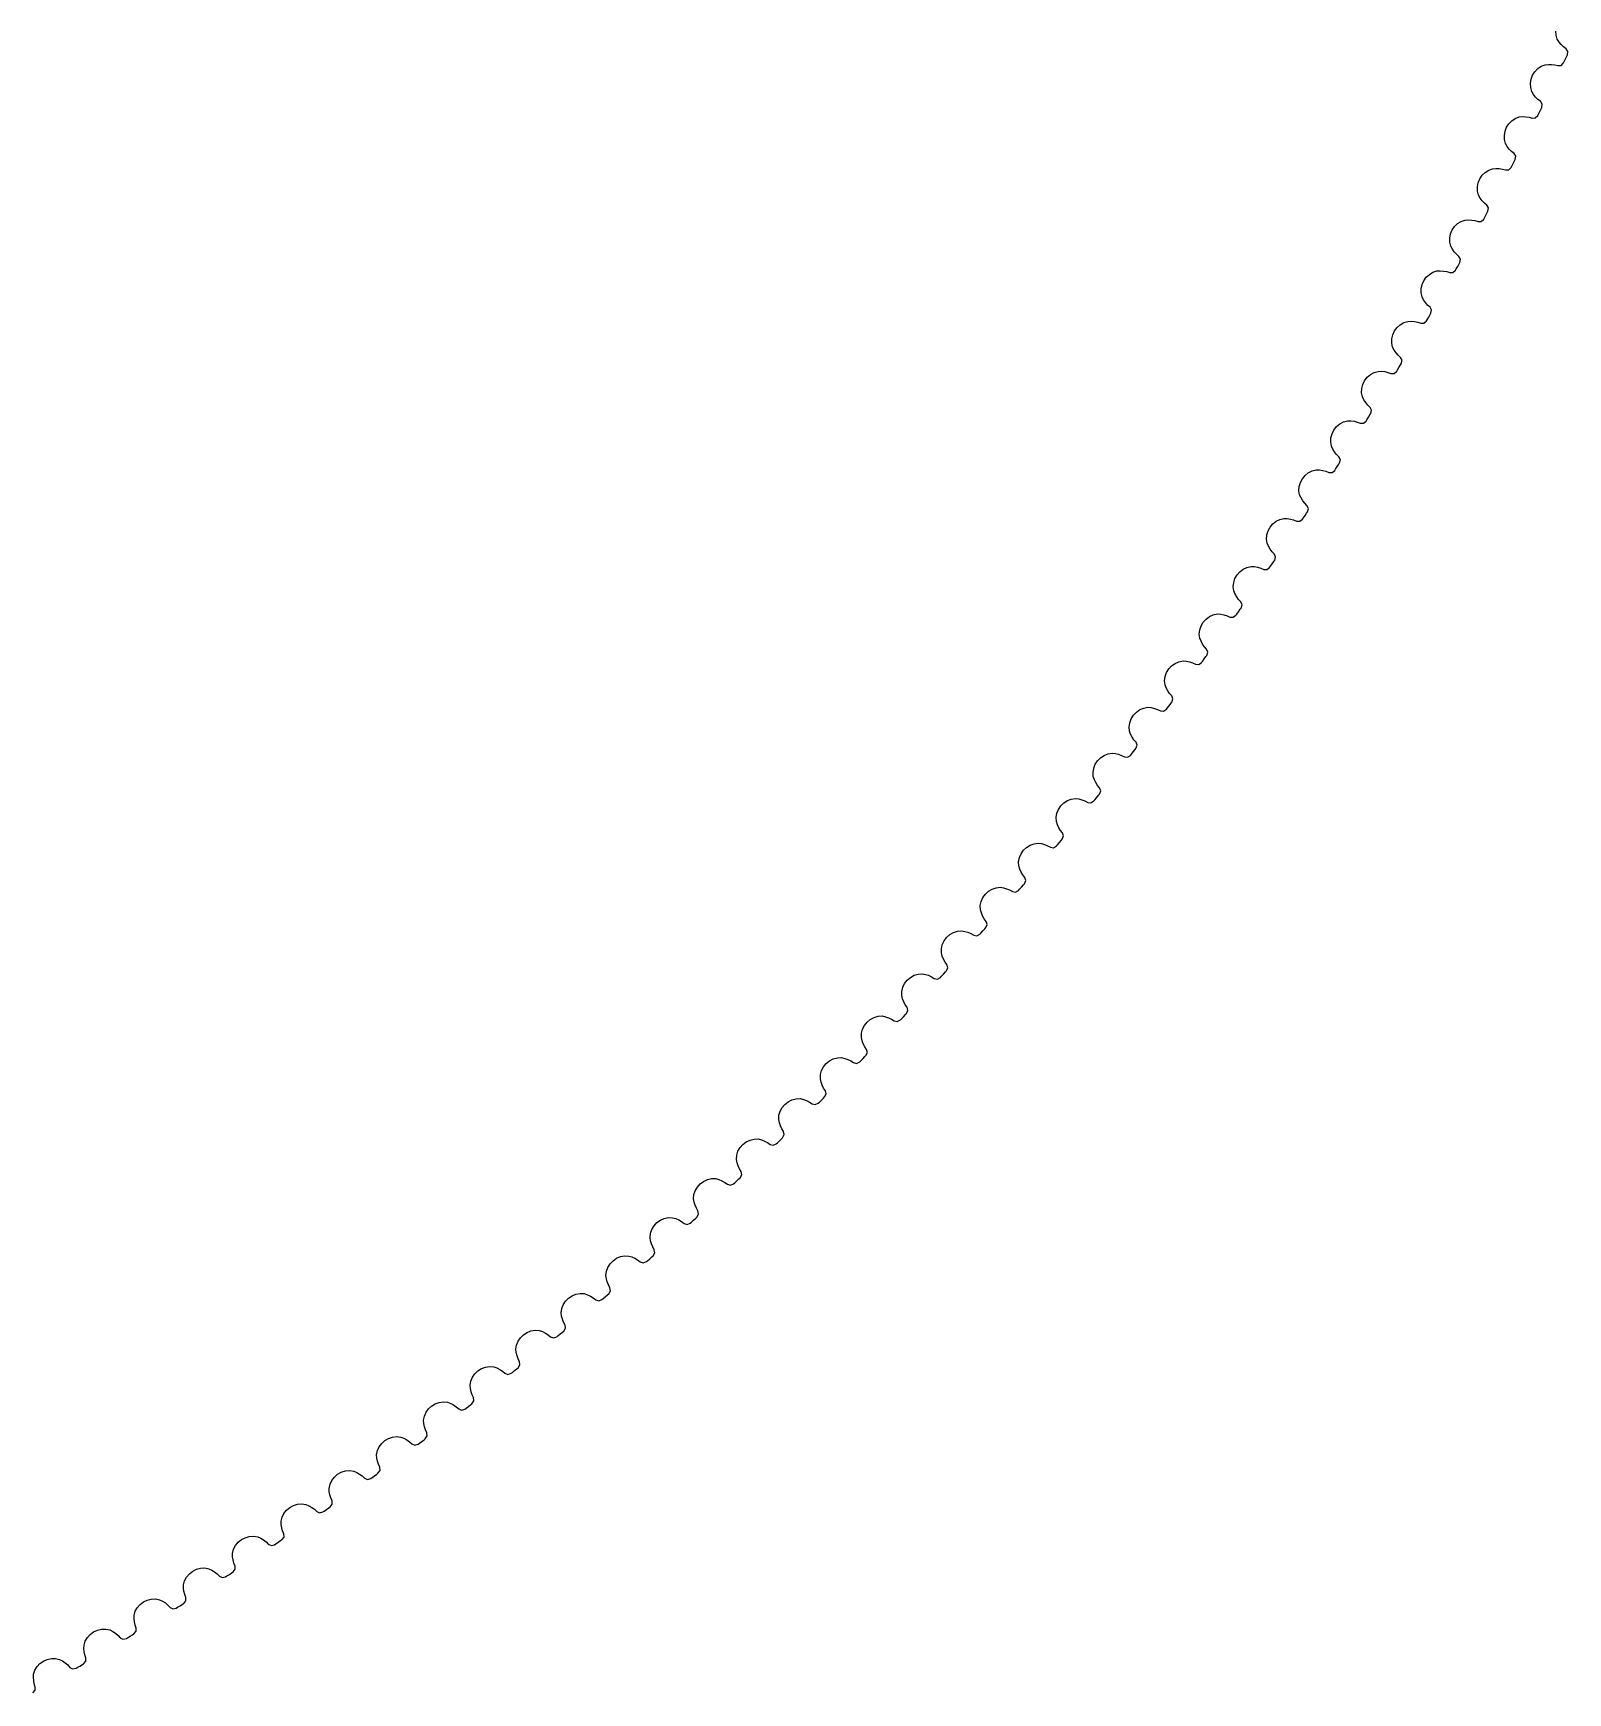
# Model space of a CAD drawing. Header units: metres. Extents: x -127 to 127, y -127 to 127.
# Drawn here: x 62.2 to 114.6, y -110.8 to -54.1 of the extents above; entities that cross this region are included whole.
import ezdxf

# ---------------------------------------------------------------- set-up
doc = ezdxf.new("R2010")
doc.units = ezdxf.units.M

msp = doc.modelspace()

# ---------------------------------------------------------------- linework, layer by layer
for p, q in [((114.225, -54.1989), (114.214, -54.0563)), ((114.267, -54.336), (114.225, -54.1989)), ((114.329, -54.4315), (114.267, -54.336)), ((114.399, -54.518), (114.329, -54.4315)), ((114.479, -54.5947), (114.399, -54.518)), ((114.567, -54.6608), (114.479, -54.5947)), ((114.548, -55.0051), (114.591, -54.9151)), ((114.627, -54.7515), (114.567, -54.6608)), ((114.591, -54.9151), (114.613, -54.8691)), ((114.613, -54.8691), (114.627, -54.7515)), ((113.423, -55.5655), (113.5, -55.4423)), ((113.5, -55.4423), (113.599, -55.3377)), ((113.599, -55.3377), (113.717, -55.2569)), ((113.717, -55.2569), (113.85, -55.2046)), ((113.85, -55.2046), (113.963, -55.1927)), ((113.963, -55.1927), (114.075, -55.1937)), ((114.075, -55.1937), (114.184, -55.2078)), ((114.184, -55.2078), (114.291, -55.2352)), ((114.291, -55.2352), (114.4, -55.2257)), ((114.4, -55.2257), (114.482, -55.141)), ((114.482, -55.141), (114.505, -55.095)), ((114.505, -55.095), (114.548, -55.0051)), ((113.351, -55.8436), (113.373, -55.7014)), ((113.359, -55.9864), (113.351, -55.8436)), ((113.4, -56.1241), (113.359, -55.9864)), ((113.373, -55.7014), (113.423, -55.5655)), ((113.459, -56.2206), (113.4, -56.1241)), ((113.529, -56.3082), (113.459, -56.2206)), ((113.607, -56.3861), (113.529, -56.3082)), ((113.694, -56.4536), (113.607, -56.3861)), ((113.753, -56.5453), (113.694, -56.4536)), ((113.714, -56.7083), (113.737, -56.6626)), ((113.737, -56.6626), (113.753, -56.5453)), ((112.536, -57.3402), (112.615, -57.2182)), ((112.615, -57.2182), (112.715, -57.1152)), ((112.715, -57.1152), (112.835, -57.0362)), ((112.835, -57.0362), (112.969, -56.986)), ((112.969, -56.986), (113.082, -56.976)), ((113.082, -56.976), (113.194, -56.9787)), ((113.194, -56.9787), (113.303, -56.9945)), ((113.303, -56.9945), (113.409, -57.0236)), ((113.409, -57.0236), (113.518, -57.0158)), ((113.518, -57.0158), (113.602, -56.9324)), ((113.602, -56.9324), (113.625, -56.8868)), ((113.625, -56.8868), (113.67, -56.7976)), ((113.67, -56.7976), (113.714, -56.7083)), ((112.46, -57.6171), (112.484, -57.4753)), ((112.466, -57.76), (112.46, -57.6171)), ((112.504, -57.8984), (112.466, -57.76)), ((112.484, -57.4753), (112.536, -57.3402)), ((112.562, -57.9958), (112.504, -57.8984)), ((112.63, -58.0844), (112.562, -57.9958)), ((112.707, -58.1636), (112.63, -58.0844)), ((112.793, -58.2325), (112.707, -58.1636)), ((112.851, -58.325), (112.793, -58.2325)), ((112.833, -58.4421), (112.851, -58.325)), ((111.702, -58.98), (111.804, -58.8786)), ((111.804, -58.8786), (111.925, -58.8015)), ((111.925, -58.8015), (112.06, -58.7534)), ((112.06, -58.7534), (112.173, -58.7452)), ((112.173, -58.7452), (112.285, -58.7497)), ((112.285, -58.7497), (112.394, -58.7672)), ((112.394, -58.7672), (112.5, -58.7979)), ((112.5, -58.7979), (112.608, -58.7919)), ((112.608, -58.7919), (112.694, -58.7098)), ((112.694, -58.7098), (112.718, -58.6645)), ((112.718, -58.6645), (112.764, -58.576)), ((112.764, -58.576), (112.81, -58.4874)), ((112.81, -58.4874), (112.833, -58.4421)), ((111.541, -59.3765), (111.567, -59.2351)), ((111.545, -59.5194), (111.541, -59.3765)), ((111.567, -59.2351), (111.622, -59.1008)), ((111.622, -59.1008), (111.702, -58.98)), ((111.581, -59.6584), (111.545, -59.5194)), ((111.638, -59.7567), (111.581, -59.6584)), ((111.704, -59.8464), (111.638, -59.7567)), ((111.78, -59.9267), (111.704, -59.8464)), ((111.865, -59.997), (111.78, -59.9267)), ((111.921, -60.0904), (111.865, -59.997)), ((110.762, -60.7273), (110.866, -60.6275)), ((110.866, -60.6275), (110.987, -60.5523)), ((110.987, -60.5523), (111.123, -60.5064)), ((111.123, -60.5064), (111.237, -60.4999)), ((111.237, -60.4999), (111.348, -60.5061)), ((111.348, -60.5061), (111.457, -60.5253)), ((111.457, -60.5253), (111.562, -60.5577)), ((111.562, -60.5577), (111.671, -60.5534)), ((111.671, -60.5534), (111.758, -60.4727)), ((111.758, -60.4727), (111.782, -60.4278)), ((111.782, -60.4278), (111.83, -60.34)), ((111.83, -60.34), (111.877, -60.2521)), ((111.877, -60.2521), (111.901, -60.2072)), ((111.901, -60.2072), (111.921, -60.0904)), ((110.594, -61.1211), (110.623, -60.9802)), ((110.596, -61.2641), (110.594, -61.1211)), ((110.623, -60.9802), (110.68, -60.8468)), ((110.68, -60.8468), (110.762, -60.7273)), ((110.63, -61.4037), (110.596, -61.2641)), ((110.685, -61.5028), (110.63, -61.4037)), ((110.75, -61.5936), (110.685, -61.5028)), ((110.825, -61.6751), (110.75, -61.5936)), ((110.909, -61.7467), (110.825, -61.6751)), ((110.963, -61.841), (110.909, -61.7467)), ((109.9, -62.3614), (110.023, -62.2881)), ((110.023, -62.2881), (110.159, -62.2443)), ((110.159, -62.2443), (110.273, -62.2396)), ((110.273, -62.2396), (110.384, -62.2476)), ((110.384, -62.2476), (110.492, -62.2686)), ((110.492, -62.2686), (110.597, -62.3026)), ((110.597, -62.3026), (110.706, -62.3)), ((110.706, -62.3), (110.794, -62.2206)), ((110.794, -62.2206), (110.819, -62.1761)), ((110.819, -62.1761), (110.868, -62.0891)), ((110.868, -62.0891), (110.917, -62.002)), ((110.917, -62.002), (110.942, -61.9574)), ((110.942, -61.9574), (110.963, -61.841)), ((109.62, -62.9938), (109.621, -62.8507)), ((109.621, -62.8507), (109.652, -62.7102)), ((109.652, -62.7102), (109.71, -62.5778)), ((109.71, -62.5778), (109.795, -62.4596)), ((109.795, -62.4596), (109.9, -62.3614)), ((109.652, -63.1338), (109.62, -62.9938)), ((109.705, -63.2338), (109.652, -63.1338)), ((109.769, -63.3256), (109.705, -63.2338)), ((109.842, -63.4083), (109.769, -63.3256)), ((109.925, -63.4811), (109.842, -63.4083)), ((108.907, -64.08), (109.031, -64.0086)), ((109.031, -64.0086), (109.168, -63.967)), ((109.168, -63.967), (109.281, -63.964)), ((109.281, -63.964), (109.393, -63.9738)), ((109.393, -63.9738), (109.501, -63.9964)), ((109.501, -63.9964), (109.605, -64.0321)), ((109.605, -64.0321), (109.714, -64.0312)), ((109.714, -64.0312), (109.803, -63.9532)), ((109.803, -63.9532), (109.829, -63.9091)), ((109.829, -63.9091), (109.879, -63.8229)), ((109.879, -63.8229), (109.929, -63.7365)), ((109.978, -63.5763), (109.925, -63.4811)), ((109.929, -63.7365), (109.955, -63.6924)), ((109.955, -63.6924), (109.978, -63.5763)), ((108.617, -64.7078), (108.62, -64.5648)), ((108.62, -64.5648), (108.653, -64.4248)), ((108.653, -64.4248), (108.714, -64.2933)), ((108.714, -64.2933), (108.8, -64.1764)), ((108.8, -64.1764), (108.907, -64.08)), ((108.647, -64.8484), (108.617, -64.7078)), ((108.699, -64.9492), (108.647, -64.8484)), ((108.761, -65.0419), (108.699, -64.9492)), ((108.833, -65.1258), (108.761, -65.0419)), ((108.914, -65.1999), (108.833, -65.1258)), ((107.887, -65.7827), (108.012, -65.7133)), ((108.012, -65.7133), (108.15, -65.6738)), ((108.15, -65.6738), (108.263, -65.6727)), ((108.263, -65.6727), (108.374, -65.6842)), ((108.374, -65.6842), (108.482, -65.7085)), ((108.482, -65.7085), (108.586, -65.7458)), ((108.695, -65.7466), (108.785, -65.6701)), ((108.785, -65.6701), (108.812, -65.6264)), ((108.812, -65.6264), (108.863, -65.5409)), ((108.863, -65.5409), (108.914, -65.4554)), ((108.966, -65.2959), (108.914, -65.1999)), ((108.914, -65.4554), (108.941, -65.4116)), ((108.941, -65.4116), (108.966, -65.2959)), ((107.587, -66.4059), (107.592, -66.263)), ((107.592, -66.263), (107.628, -66.1235)), ((107.628, -66.1235), (107.691, -65.993)), ((107.691, -65.993), (107.778, -65.8775)), ((107.778, -65.8775), (107.887, -65.7827)), ((108.586, -65.7458), (108.695, -65.7466)), ((107.615, -66.5469), (107.587, -66.4059)), ((107.665, -66.6486), (107.615, -66.5469)), ((107.726, -66.7423), (107.665, -66.6486)), ((107.796, -66.8272), (107.726, -66.7423)), ((107.877, -66.9026), (107.796, -66.8272)), ((106.84, -67.4692), (106.966, -67.4018)), ((106.966, -67.4018), (107.105, -67.3645)), ((107.105, -67.3645), (107.218, -67.3651)), ((107.218, -67.3651), (107.329, -67.3783)), ((107.329, -67.3783), (107.437, -67.4043)), ((107.437, -67.4043), (107.54, -67.4433)), ((107.649, -67.4458), (107.74, -67.3707)), ((107.74, -67.3707), (107.767, -67.3274)), ((107.767, -67.3274), (107.82, -67.2428)), ((107.82, -67.2428), (107.873, -67.158)), ((107.873, -67.158), (107.9, -67.1147)), ((107.927, -66.9994), (107.877, -66.9026)), ((107.9, -67.1147), (107.927, -66.9994)), ((106.531, -68.0876), (106.538, -67.9448)), ((106.538, -67.9448), (106.576, -67.8059)), ((106.576, -67.8059), (106.641, -67.6764)), ((106.641, -67.6764), (106.73, -67.5623)), ((106.73, -67.5623), (106.84, -67.4692)), ((107.54, -67.4433), (107.649, -67.4458)), ((106.556, -68.2291), (106.531, -68.0876)), ((106.605, -68.3315), (106.556, -68.2291)), ((106.664, -68.4261), (106.605, -68.3315)), ((106.733, -68.5121), (106.664, -68.4261)), ((106.813, -68.5888), (106.733, -68.5121)), ((105.767, -69.139), (105.894, -69.0736)), ((105.894, -69.0736), (106.034, -69.0385)), ((106.034, -69.0385), (106.147, -69.0409)), ((106.147, -69.0409), (106.258, -69.0559)), ((106.258, -69.0559), (106.365, -69.0836)), ((106.365, -69.0836), (106.467, -69.1241)), ((106.467, -69.1241), (106.576, -69.1283)), ((106.576, -69.1283), (106.669, -69.0547)), ((106.669, -69.0547), (106.696, -69.0118)), ((106.696, -69.0118), (106.751, -68.928)), ((106.751, -68.928), (106.805, -68.8442)), ((106.805, -68.8442), (106.832, -68.8013)), ((106.861, -68.6864), (106.813, -68.5888)), ((106.832, -68.8013), (106.861, -68.6864)), ((105.448, -69.7526), (105.458, -69.6098)), ((105.458, -69.6098), (105.498, -69.4716)), ((105.498, -69.4716), (105.565, -69.343)), ((105.565, -69.343), (105.656, -69.2304)), ((105.656, -69.2304), (105.767, -69.139)), ((105.471, -69.8944), (105.448, -69.7526)), ((105.519, -69.9975), (105.471, -69.8944)), ((105.576, -70.0931), (105.519, -69.9975)), ((105.644, -70.1802), (105.576, -70.0931)), ((105.722, -70.2581), (105.644, -70.1802)), ((105.769, -70.3564), (105.722, -70.2581)), ((104.556, -70.8814), (104.668, -70.7918)), ((104.668, -70.7918), (104.796, -70.7284)), ((104.796, -70.7284), (104.936, -70.6955)), ((104.936, -70.6955), (105.049, -70.6996)), ((105.049, -70.6996), (105.16, -70.7164)), ((105.16, -70.7164), (105.266, -70.7457)), ((105.266, -70.7457), (105.368, -70.7879)), ((105.368, -70.7879), (105.477, -70.7938)), ((105.477, -70.7938), (105.571, -70.7216)), ((105.571, -70.7216), (105.599, -70.6792)), ((105.599, -70.6792), (105.655, -70.5963)), ((105.655, -70.5963), (105.71, -70.5133)), ((105.71, -70.5133), (105.739, -70.4708)), ((105.739, -70.4708), (105.769, -70.3564)), ((104.34, -71.4003), (104.351, -71.2577)), ((104.351, -71.2577), (104.393, -71.1201)), ((104.393, -71.1201), (104.462, -70.9926)), ((104.462, -70.9926), (104.556, -70.8814)), ((104.361, -71.5424), (104.34, -71.4003)), ((104.406, -71.6463), (104.361, -71.5424)), ((104.462, -71.7427), (104.406, -71.6463)), ((104.529, -71.8309), (104.462, -71.7427)), ((104.605, -71.91), (104.529, -71.8309)), ((104.651, -72.0091), (104.605, -71.91)), ((103.334, -72.6247), (103.429, -72.5149)), ((103.429, -72.5149), (103.543, -72.4271)), ((103.543, -72.4271), (103.672, -72.3657)), ((103.672, -72.3657), (103.813, -72.335)), ((103.813, -72.335), (103.926, -72.341)), ((103.926, -72.341), (104.036, -72.3594)), ((104.036, -72.3594), (104.142, -72.3905)), ((104.142, -72.3905), (104.243, -72.4342)), ((104.243, -72.4342), (104.352, -72.4419)), ((104.352, -72.4419), (104.447, -72.3712)), ((104.447, -72.3712), (104.476, -72.3292)), ((104.476, -72.3292), (104.533, -72.2471)), ((104.533, -72.2471), (104.59, -72.165)), ((104.59, -72.165), (104.619, -72.123)), ((104.619, -72.123), (104.651, -72.0091)), ((103.205, -73.0303), (103.219, -72.888)), ((103.224, -73.1728), (103.205, -73.0303)), ((103.219, -72.888), (103.263, -72.751)), ((103.263, -72.751), (103.334, -72.6247)), ((103.268, -73.2774), (103.224, -73.1728)), ((103.322, -73.3747), (103.268, -73.2774)), ((103.388, -73.4639), (103.322, -73.3747)), ((103.463, -73.5442), (103.388, -73.4639)), ((103.507, -73.644), (103.463, -73.5442)), ((103.473, -73.7574), (103.507, -73.644)), ((102.181, -74.2388), (102.277, -74.1306)), ((102.277, -74.1306), (102.393, -74.0446)), ((102.393, -74.0446), (102.523, -73.9852)), ((102.523, -73.9852), (102.664, -73.9567)), ((102.664, -73.9567), (102.777, -73.9644)), ((102.777, -73.9644), (102.887, -73.9846)), ((102.887, -73.9846), (102.992, -74.0173)), ((102.992, -74.0173), (103.093, -74.0626)), ((103.093, -74.0626), (103.201, -74.072)), ((103.201, -74.072), (103.297, -74.0028)), ((103.297, -74.0028), (103.327, -73.9613)), ((103.327, -73.9613), (103.385, -73.8801)), ((103.385, -73.8801), (103.443, -73.7989)), ((103.443, -73.7989), (103.473, -73.7574)), ((102.045, -74.6424), (102.062, -74.5003)), ((102.062, -74.7851), (102.045, -74.6424)), ((102.062, -74.5003), (102.108, -74.3641)), ((102.104, -74.8904), (102.062, -74.7851)), ((102.108, -74.3641), (102.181, -74.2388)), ((102.157, -74.9886), (102.104, -74.8904)), ((102.221, -75.0788), (102.157, -74.9886)), ((102.295, -75.1603), (102.221, -75.0788)), ((102.337, -75.2607), (102.295, -75.1603)), ((102.302, -75.3736), (102.337, -75.2607)), ((100.927, -75.9587), (101.002, -75.8347)), ((101.002, -75.8347), (101.1, -75.728)), ((101.1, -75.728), (101.217, -75.6438)), ((101.217, -75.6438), (101.348, -75.5865)), ((101.348, -75.5865), (101.489, -75.5602)), ((101.489, -75.5602), (101.602, -75.5697)), ((101.602, -75.5697), (101.712, -75.5916)), ((101.712, -75.5916), (101.817, -75.6259)), ((101.817, -75.6259), (101.917, -75.6728)), ((101.917, -75.6728), (102.025, -75.6839)), ((102.025, -75.6839), (102.122, -75.6162)), ((102.122, -75.6162), (102.153, -75.5752)), ((102.153, -75.5752), (102.212, -75.4949)), ((102.212, -75.4949), (102.271, -75.4146)), ((102.271, -75.4146), (102.302, -75.3736)), ((100.86, -76.2361), (100.879, -76.0942)), ((100.875, -76.379), (100.86, -76.2361)), ((100.915, -76.4849), (100.875, -76.379)), ((100.879, -76.0942), (100.927, -75.9587)), ((100.967, -76.5839), (100.915, -76.4849)), ((101.029, -76.6752), (100.967, -76.5839)), ((101.014, -77.0911), (101.074, -77.0117)), ((101.102, -76.7578), (101.029, -76.6752)), ((101.074, -77.0117), (101.105, -76.9711)), ((101.143, -76.8589), (101.102, -76.7578)), ((101.105, -76.9711), (101.143, -76.8589)), ((99.6712, -77.6694), (99.7217, -77.5347)), ((99.7217, -77.5347), (99.7987, -77.4118)), ((99.7987, -77.4118), (99.8985, -77.3066)), ((99.8985, -77.3066), (100.016, -77.2243)), ((100.016, -77.2243), (100.148, -77.169)), ((100.148, -77.169), (100.29, -77.145)), ((100.29, -77.145), (100.403, -77.1562)), ((100.403, -77.1562), (100.512, -77.1799)), ((100.512, -77.1799), (100.616, -77.2159)), ((100.616, -77.2159), (100.715, -77.2643)), ((100.715, -77.2643), (100.824, -77.2771)), ((100.824, -77.2771), (100.922, -77.2109)), ((100.922, -77.2109), (100.953, -77.1704)), ((100.953, -77.1704), (101.014, -77.0911)), ((99.6505, -77.8109), (99.6712, -77.6694)), ((99.6624, -77.9541), (99.6505, -77.8109)), ((99.7013, -78.0606), (99.6624, -77.9541)), ((99.7513, -78.1604), (99.7013, -78.0606)), ((99.8122, -78.2526), (99.7513, -78.1604)), ((98.7912, -78.7858), (98.9239, -78.7326)), ((98.9239, -78.7326), (99.0659, -78.7107)), ((99.0659, -78.7107), (99.1785, -78.7238)), ((99.1785, -78.7238), (99.2872, -78.7491)), ((99.2872, -78.7491), (99.3911, -78.7868)), ((99.6967, -78.7866), (99.7284, -78.7466)), ((99.7284, -78.7466), (99.7902, -78.6682)), ((99.7902, -78.6682), (99.8519, -78.5898)), ((99.8838, -78.3364), (99.8122, -78.2526)), ((99.8519, -78.5898), (99.8835, -78.5497)), ((99.8835, -78.5497), (99.923, -78.4381)), ((99.923, -78.4381), (99.8838, -78.3364)), ((98.416, -79.3665), (98.439, -79.2254)), ((98.439, -79.2254), (98.4915, -79.0915)), ((98.4915, -79.0915), (98.5704, -78.9698)), ((98.5704, -78.9698), (98.6719, -78.8662)), ((98.6719, -78.8662), (98.7912, -78.7858)), ((99.3911, -78.7868), (99.4893, -78.8367)), ((99.4893, -78.8367), (99.5973, -78.8512)), ((99.5973, -78.8512), (99.6967, -78.7866)), ((98.4257, -79.5099), (98.416, -79.3665)), ((98.4629, -79.617), (98.4257, -79.5099)), ((98.5113, -79.7176), (98.4629, -79.617)), ((98.5708, -79.8107), (98.5113, -79.7176)), ((98.641, -79.8956), (98.5708, -79.8107)), ((98.6786, -79.9979), (98.641, -79.8956)), ((97.3179, -80.5083), (97.421, -80.4064)), ((97.421, -80.4064), (97.5415, -80.3278)), ((97.5415, -80.3278), (97.6751, -80.2767)), ((97.6751, -80.2767), (97.8174, -80.2571)), ((97.8174, -80.2571), (97.9297, -80.2719)), ((97.9297, -80.2719), (98.038, -80.2989)), ((98.038, -80.2989), (98.1414, -80.3382)), ((98.1414, -80.3382), (98.2388, -80.3897)), ((98.2388, -80.3897), (98.3465, -80.4059)), ((98.3465, -80.4059), (98.4469, -80.3429)), ((98.4469, -80.3429), (98.4792, -80.3033)), ((98.4792, -80.3033), (98.5422, -80.226)), ((98.5422, -80.226), (98.6052, -80.1486)), ((98.6052, -80.1486), (98.6374, -80.1089)), ((98.6374, -80.1089), (98.6786, -79.9979)), ((97.1573, -80.9026), (97.1824, -80.7618)), ((97.1647, -81.0461), (97.1573, -80.9026)), ((97.1824, -80.7618), (97.237, -80.6287)), ((97.237, -80.6287), (97.3179, -80.5083)), ((97.2001, -81.1538), (97.1647, -81.0461)), ((97.247, -81.2551), (97.2001, -81.1538)), ((97.305, -81.3492), (97.247, -81.2551)), ((97.3739, -81.4351), (97.305, -81.3492)), ((97.3669, -81.6484), (97.4099, -81.538)), ((97.4099, -81.538), (97.3739, -81.4351)), ((95.9019, -82.2783), (95.9586, -82.1461)), ((95.9586, -82.1461), (96.0413, -82.027)), ((96.0413, -82.027), (96.146, -81.9267)), ((96.146, -81.9267), (96.2677, -81.85)), ((96.2677, -81.85), (96.4021, -81.801)), ((96.4021, -81.801), (96.5447, -81.7836)), ((96.5447, -81.7836), (96.6568, -81.8002)), ((96.6568, -81.8002), (96.7647, -81.8289)), ((96.7647, -81.8289), (96.8673, -81.8698)), ((96.8673, -81.8698), (96.9639, -81.9229)), ((96.9639, -81.9229), (97.0714, -81.9407)), ((97.0714, -81.9407), (97.1728, -81.8793)), ((97.1728, -81.8793), (97.2057, -81.8403)), ((97.2057, -81.8403), (97.2699, -81.7639)), ((97.2699, -81.7639), (97.3341, -81.6875)), ((97.3341, -81.6875), (97.3669, -81.6484)), ((95.8745, -82.4187), (95.9019, -82.2783)), ((95.8797, -82.5623), (95.8745, -82.4187)), ((95.9134, -82.6705), (95.8797, -82.5623)), ((95.9587, -82.7726), (95.9134, -82.6705)), ((95.1053, -83.3051), (95.2482, -83.29)), ((95.2482, -83.29), (95.36, -83.3083)), ((95.9082, -83.357), (95.9736, -83.2817)), ((96.0152, -82.8675), (95.9587, -82.7726)), ((95.9736, -83.2817), (96.039, -83.2063)), ((96.0828, -82.9546), (96.0152, -82.8675)), ((96.039, -83.2063), (96.0724, -83.1677)), ((96.0724, -83.1677), (96.1171, -83.058)), ((96.1171, -83.058), (96.0828, -82.9546)), ((94.5681, -83.9145), (94.5977, -83.7745)), ((94.5977, -83.7745), (94.6564, -83.6432)), ((94.6564, -83.6432), (94.741, -83.5255)), ((94.741, -83.5255), (94.8473, -83.4268)), ((94.8473, -83.4268), (94.9702, -83.352)), ((94.9702, -83.352), (95.1053, -83.3051)), ((95.36, -83.3083), (95.4674, -83.3388)), ((95.4674, -83.3388), (95.5694, -83.3813)), ((95.5694, -83.3813), (95.6652, -83.4358)), ((95.6652, -83.4358), (95.7723, -83.4554)), ((95.7723, -83.4554), (95.8747, -83.3955)), ((95.8747, -83.3955), (95.9082, -83.357)), ((94.571, -84.0581), (94.5681, -83.9145)), ((94.6031, -84.1669), (94.571, -84.0581)), ((94.6467, -84.2696), (94.6031, -84.1669)), ((94.7018, -84.3654), (94.6467, -84.2696)), ((94.7679, -84.4536), (94.7018, -84.3654)), ((93.4174, -85.0033), (93.5252, -84.9063)), ((93.5252, -84.9063), (93.6492, -84.8334)), ((93.6492, -84.8334), (93.7851, -84.7887)), ((93.7851, -84.7887), (93.9282, -84.7758)), ((93.9282, -84.7758), (94.0397, -84.7959)), ((94.0397, -84.7959), (94.1466, -84.828)), ((94.1466, -84.828), (94.248, -84.8721)), ((94.248, -84.8721), (94.3428, -84.9282)), ((94.3428, -84.9282), (94.4497, -84.9494)), ((94.4497, -84.9494), (94.5529, -84.8912)), ((94.5529, -84.8912), (94.587, -84.8532)), ((94.587, -84.8532), (94.6537, -84.7789)), ((94.6537, -84.7789), (94.7202, -84.7045)), ((94.7202, -84.7045), (94.7542, -84.6665)), ((94.7542, -84.6665), (94.8007, -84.5575)), ((94.8007, -84.5575), (94.7679, -84.4536)), ((93.2384, -85.3895), (93.2701, -85.2501)), ((93.239, -85.5332), (93.2384, -85.3895)), ((93.2694, -85.6425), (93.239, -85.5332)), ((93.2701, -85.2501), (93.3309, -85.1197)), ((93.3309, -85.1197), (93.4174, -85.0033)), ((93.3114, -85.7459), (93.2694, -85.6425)), ((93.3649, -85.8425), (93.3114, -85.7459)), ((93.4297, -85.9317), (93.3649, -85.8425)), ((93.4126, -86.1444), (93.4608, -86.0362)), ((93.4608, -86.0362), (93.4297, -85.9317)), ((91.9196, -86.7046), (91.9824, -86.5752)), ((91.9824, -86.5752), (92.0707, -86.4601)), ((92.0707, -86.4601), (92.18, -86.3648)), ((92.18, -86.3648), (92.3052, -86.294)), ((92.3052, -86.294), (92.4417, -86.2514)), ((92.4417, -86.2514), (92.585, -86.2407)), ((92.585, -86.2407), (92.6962, -86.2626)), ((92.6962, -86.2626), (92.8026, -86.2963)), ((92.8026, -86.2963), (92.9032, -86.342)), ((92.9032, -86.342), (92.9972, -86.3996)), ((92.9972, -86.3996), (93.1037, -86.4225)), ((93.1037, -86.4225), (93.2079, -86.3659)), ((93.2079, -86.3659), (93.2426, -86.3284)), ((93.2426, -86.3284), (93.3103, -86.2552)), ((93.3103, -86.2552), (93.378, -86.1819)), ((93.378, -86.1819), (93.4126, -86.1444)), ((91.884, -86.9872), (91.8856, -86.8435)), ((91.9127, -87.0969), (91.884, -86.9872)), ((91.8856, -86.8435), (91.9196, -86.7046)), ((91.9531, -87.201), (91.9127, -87.0969)), ((92.0051, -87.2985), (91.9531, -87.201)), ((90.7013, -87.8956), (90.812, -87.8021)), ((90.812, -87.8021), (90.9383, -87.7332)), ((90.9383, -87.7332), (91.0755, -87.6927)), ((91.0755, -87.6927), (91.2189, -87.6843)), ((91.2189, -87.6843), (91.3298, -87.7079)), ((91.3298, -87.7079), (91.4356, -87.7434)), ((91.4356, -87.7434), (91.5356, -87.7906)), ((91.5356, -87.7906), (91.6286, -87.8496)), ((91.7347, -87.8742), (91.8398, -87.8193)), ((91.8398, -87.8193), (91.8751, -87.7824)), ((91.8751, -87.7824), (91.944, -87.7102)), ((91.944, -87.7102), (92.0128, -87.638)), ((92.0684, -87.3886), (92.0051, -87.2985)), ((92.0128, -87.638), (92.048, -87.601)), ((92.048, -87.601), (92.0979, -87.4936)), ((92.0979, -87.4936), (92.0684, -87.3886)), ((90.5063, -88.4197), (90.5102, -88.2761)), ((90.5102, -88.2761), (90.5463, -88.1377)), ((90.5463, -88.1377), (90.6112, -88.0093)), ((90.6112, -88.0093), (90.7013, -87.8956)), ((91.6286, -87.8496), (91.7347, -87.8742)), ((90.5333, -88.5299), (90.5063, -88.4197)), ((90.572, -88.6345), (90.5333, -88.5299)), ((90.6225, -88.7329), (90.572, -88.6345)), ((90.6844, -88.824), (90.6225, -88.7329)), ((90.6607, -89.036), (90.7122, -88.9294)), ((90.7122, -88.9294), (90.6844, -88.824)), ((89.1508, -89.5491), (89.2176, -89.4217)), ((89.2176, -89.4217), (89.3095, -89.3095)), ((89.3095, -89.3095), (89.4217, -89.2176)), ((89.4217, -89.2176), (89.5491, -89.1508)), ((89.5491, -89.1508), (89.6869, -89.1125)), ((89.6869, -89.1125), (89.8304, -89.1063)), ((89.8304, -89.1063), (89.9408, -89.1316)), ((89.9408, -89.1316), (90.0461, -89.1688)), ((90.0461, -89.1688), (90.1453, -89.2176)), ((90.1453, -89.2176), (90.2374, -89.278)), ((90.2374, -89.278), (90.3432, -89.3043)), ((90.3432, -89.3043), (90.4491, -89.251)), ((90.4491, -89.251), (90.4849, -89.2147)), ((90.4849, -89.2147), (90.5549, -89.1436)), ((90.5549, -89.1436), (90.6249, -89.0724)), ((90.6249, -89.0724), (90.6607, -89.036)), ((89.1063, -89.8304), (89.1125, -89.6869)), ((89.1315, -89.941), (89.1063, -89.8304)), ((89.1125, -89.6869), (89.1508, -89.5491)), ((89.1687, -90.0462), (89.1315, -89.941)), ((89.2175, -90.1453), (89.1687, -90.0462)), ((87.8956, -90.7013), (88.0093, -90.6112)), ((88.0093, -90.6112), (88.1377, -90.5463)), ((88.1377, -90.5463), (88.2761, -90.5102)), ((88.2761, -90.5102), (88.4197, -90.5063)), ((88.4197, -90.5063), (88.5297, -90.5334)), ((88.5297, -90.5334), (88.6344, -90.5721)), ((88.6344, -90.5721), (88.7328, -90.6225)), ((88.7328, -90.6225), (88.824, -90.6844)), ((88.9293, -90.7123), (89.036, -90.6607)), ((89.036, -90.6607), (89.0724, -90.6249)), ((89.0724, -90.6249), (89.1436, -90.5549)), ((89.1436, -90.5549), (89.2147, -90.4849)), ((89.2147, -90.4849), (89.251, -90.4491)), ((89.278, -90.2374), (89.2175, -90.1453)), ((89.251, -90.4491), (89.3042, -90.3433)), ((89.3042, -90.3433), (89.278, -90.2374)), ((87.6843, -91.2189), (87.6927, -91.0755)), ((87.7078, -91.3299), (87.6843, -91.2189)), ((87.6927, -91.0755), (87.7332, -90.9383)), ((87.7332, -90.9383), (87.8021, -90.812)), ((87.8021, -90.812), (87.8956, -90.7013)), ((88.824, -90.6844), (88.9293, -90.7123)), ((87.7433, -91.4357), (87.7078, -91.3299)), ((87.7906, -91.5356), (87.7433, -91.4357)), ((87.8496, -91.6286), (87.7906, -91.5356)), ((87.8193, -91.8398), (87.8741, -91.7348)), ((87.8741, -91.7348), (87.8496, -91.6286)), ((86.2514, -92.4417), (86.294, -92.3052)), ((86.294, -92.3052), (86.3648, -92.18)), ((86.3648, -92.18), (86.4601, -92.0707)), ((86.4601, -92.0707), (86.5752, -91.9824)), ((86.5752, -91.9824), (86.7046, -91.9196)), ((86.7046, -91.9196), (86.8435, -91.8856)), ((86.8435, -91.8856), (86.9872, -91.884)), ((86.9872, -91.884), (87.0968, -91.9128)), ((87.0968, -91.9128), (87.2008, -91.9532)), ((87.2008, -91.9532), (87.2984, -92.0051)), ((87.2984, -92.0051), (87.3886, -92.0684)), ((87.3886, -92.0684), (87.4935, -92.098)), ((87.4935, -92.098), (87.601, -92.048)), ((87.601, -92.048), (87.638, -92.0128)), ((87.638, -92.0128), (87.7102, -91.944)), ((87.7102, -91.944), (87.7824, -91.8751)), ((87.7824, -91.8751), (87.8193, -91.8398)), ((86.2407, -92.585), (86.2514, -92.4417)), ((86.2624, -92.6963), (86.2407, -92.585)), ((86.2962, -92.8027), (86.2624, -92.6963)), ((86.342, -92.9033), (86.2962, -92.8027)), ((86.3996, -92.9972), (86.342, -92.9033)), ((84.9063, -93.5252), (85.0033, -93.4174)), ((85.0033, -93.4174), (85.1197, -93.3309)), ((85.1197, -93.3309), (85.2501, -93.2701)), ((85.2501, -93.2701), (85.3895, -93.2384)), ((85.3895, -93.2384), (85.5332, -93.239)), ((85.5332, -93.239), (85.6423, -93.2695)), ((85.6423, -93.2695), (85.7457, -93.3115)), ((85.7457, -93.3115), (85.8425, -93.365)), ((85.8425, -93.365), (85.9317, -93.4297)), ((85.9317, -93.4297), (86.0361, -93.4609)), ((86.0361, -93.4609), (86.1444, -93.4126)), ((86.1444, -93.4126), (86.1819, -93.378)), ((86.1819, -93.378), (86.2552, -93.3103)), ((86.2552, -93.3103), (86.3284, -93.2426)), ((86.3284, -93.2426), (86.3659, -93.2079)), ((86.3659, -93.2079), (86.4224, -93.1038)), ((86.4224, -93.1038), (86.3996, -92.9972)), ((84.7758, -93.9282), (84.7887, -93.7851)), ((84.7958, -94.0398), (84.7758, -93.9282)), ((84.7887, -93.7851), (84.8334, -93.6492)), ((84.8279, -94.1467), (84.7958, -94.0398)), ((84.8334, -93.6492), (84.9063, -93.5252)), ((83.6432, -94.6564), (83.7745, -94.5977)), ((83.7745, -94.5977), (83.9145, -94.5681)), ((83.9145, -94.5681), (84.0581, -94.571)), ((84.0581, -94.571), (84.1667, -94.6032)), ((84.1667, -94.6032), (84.2695, -94.6469)), ((84.7789, -94.6537), (84.8532, -94.587)), ((84.8721, -94.248), (84.8279, -94.1467)), ((84.8532, -94.587), (84.8912, -94.5529)), ((84.9282, -94.3428), (84.8721, -94.248)), ((84.8912, -94.5529), (84.9493, -94.4498)), ((84.9493, -94.4498), (84.9282, -94.3428)), ((83.29, -95.2482), (83.3051, -95.1053)), ((83.3051, -95.1053), (83.352, -94.9702)), ((83.352, -94.9702), (83.4268, -94.8473)), ((83.4268, -94.8473), (83.5255, -94.741)), ((83.5255, -94.741), (83.6432, -94.6564)), ((84.2695, -94.6469), (84.3654, -94.7018)), ((84.3654, -94.7018), (84.4536, -94.7679)), ((84.4536, -94.7679), (84.5574, -94.8007)), ((84.5574, -94.8007), (84.6665, -94.7542)), ((84.6665, -94.7542), (84.7045, -94.7202)), ((84.7045, -94.7202), (84.7789, -94.6537)), ((83.3082, -95.3601), (83.29, -95.2482)), ((83.3386, -95.4675), (83.3082, -95.3601)), ((83.3812, -95.5695), (83.3386, -95.4675)), ((83.4358, -95.6652), (83.3812, -95.5695)), ((83.4553, -95.7724), (83.4358, -95.6652)), ((81.801, -96.4021), (81.85, -96.2677)), ((81.85, -96.2677), (81.9267, -96.146)), ((81.9267, -96.146), (82.027, -96.0413)), ((82.027, -96.0413), (82.1461, -95.9586)), ((82.1461, -95.9586), (82.2783, -95.9019)), ((82.2783, -95.9019), (82.4187, -95.8745)), ((82.4187, -95.8745), (82.5623, -95.8797)), ((82.5623, -95.8797), (82.6704, -95.9136)), ((82.6704, -95.9136), (82.7725, -95.9588)), ((82.7725, -95.9588), (82.8675, -96.0153)), ((82.8675, -96.0153), (82.9546, -96.0828)), ((82.9546, -96.0828), (83.0579, -96.1172)), ((83.0579, -96.1172), (83.1677, -96.0724)), ((83.1677, -96.0724), (83.2063, -96.039)), ((83.2063, -96.039), (83.2817, -95.9736)), ((83.2817, -95.9736), (83.357, -95.9082)), ((83.357, -95.9082), (83.3955, -95.8747)), ((83.3955, -95.8747), (83.4553, -95.7724)), ((81.7836, -96.5447), (81.801, -96.4021)), ((81.8001, -96.6569), (81.7836, -96.5447)), ((81.8288, -96.7648), (81.8001, -96.6569)), ((81.8698, -96.8674), (81.8288, -96.7648)), ((81.9229, -96.9639), (81.8698, -96.8674)), ((80.3278, -97.5415), (80.4064, -97.421)), ((80.4064, -97.421), (80.5083, -97.3179)), ((80.5083, -97.3179), (80.6287, -97.237)), ((80.6287, -97.237), (80.7618, -97.1824)), ((80.7618, -97.1824), (80.9026, -97.1573)), ((80.9026, -97.1573), (81.0461, -97.1647)), ((81.0461, -97.1647), (81.1537, -97.2003)), ((81.1537, -97.2003), (81.255, -97.2471)), ((81.255, -97.2471), (81.3491, -97.3051)), ((81.3491, -97.3051), (81.4351, -97.3739)), ((81.4351, -97.3739), (81.5379, -97.41)), ((81.5379, -97.41), (81.6484, -97.3669)), ((81.6484, -97.3669), (81.6875, -97.3341)), ((81.6875, -97.3341), (81.7639, -97.2699)), ((81.7639, -97.2699), (81.8403, -97.2057)), ((81.8403, -97.2057), (81.8793, -97.1728)), ((81.8793, -97.1728), (81.9406, -97.0715)), ((81.9406, -97.0715), (81.9229, -96.9639)), ((80.2571, -97.8174), (80.2767, -97.6751)), ((80.2718, -97.9298), (80.2571, -97.8174)), ((80.2988, -98.0381), (80.2718, -97.9298)), ((80.2767, -97.6751), (80.3278, -97.5415)), ((78.8662, -98.6719), (78.9698, -98.5704)), ((78.9698, -98.5704), (79.0915, -98.4915)), ((79.0915, -98.4915), (79.2254, -98.439)), ((79.2254, -98.439), (79.3665, -98.416)), ((79.3665, -98.416), (79.5099, -98.4257)), ((79.5099, -98.4257), (79.6169, -98.463)), ((79.6169, -98.463), (79.7175, -98.5114)), ((79.7175, -98.5114), (79.8107, -98.5708)), ((79.8107, -98.5708), (79.8956, -98.641)), ((80.1486, -98.6052), (80.226, -98.5422)), ((80.226, -98.5422), (80.3033, -98.4792)), ((80.3382, -98.1414), (80.2988, -98.0381)), ((80.3033, -98.4792), (80.3429, -98.4469)), ((80.3897, -98.2388), (80.3382, -98.1414)), ((80.3429, -98.4469), (80.4058, -98.3466)), ((80.4058, -98.3466), (80.3897, -98.2388)), ((78.7107, -99.0659), (78.7326, -98.9239)), ((78.7236, -99.1786), (78.7107, -99.0659)), ((78.7326, -98.9239), (78.7858, -98.7912)), ((78.7858, -98.7912), (78.8662, -98.6719)), ((79.8956, -98.641), (79.9978, -98.6787)), ((79.9978, -98.6787), (80.1089, -98.6374)), ((80.1089, -98.6374), (80.1486, -98.6052)), ((77.4118, -99.7987), (77.5347, -99.7217)), ((77.5347, -99.7217), (77.6694, -99.6712)), ((77.6694, -99.6712), (77.8109, -99.6505)), ((77.8109, -99.6505), (77.9541, -99.6624)), ((77.9541, -99.6624), (78.0605, -99.7014)), ((78.0605, -99.7014), (78.1603, -99.7514)), ((78.6682, -99.7902), (78.7466, -99.7284)), ((78.749, -99.2873), (78.7236, -99.1786)), ((78.7466, -99.7284), (78.7866, -99.6967)), ((78.7867, -99.3912), (78.749, -99.2873)), ((78.7866, -99.6967), (78.8511, -99.5974)), ((78.8367, -99.4893), (78.7867, -99.3912)), ((78.8511, -99.5974), (78.8367, -99.4893)), ((77.145, -100.29), (77.169, -100.148)), ((77.1561, -100.403), (77.145, -100.29)), ((77.169, -100.148), (77.2243, -100.016)), ((77.2243, -100.016), (77.3066, -99.8985)), ((77.3066, -99.8985), (77.4118, -99.7987)), ((78.1603, -99.7514), (78.2526, -99.8123)), ((78.2526, -99.8123), (78.3364, -99.8838)), ((78.3364, -99.8838), (78.438, -99.9231)), ((78.438, -99.9231), (78.5497, -99.8835)), ((78.5497, -99.8835), (78.5898, -99.8519)), ((78.5898, -99.8519), (78.6682, -99.7902)), ((76.0942, -100.879), (76.2361, -100.86)), ((76.2361, -100.86), (76.379, -100.875)), ((77.1797, -100.512), (77.1561, -100.403)), ((77.2158, -100.616), (77.1797, -100.512)), ((77.2109, -100.922), (77.277, -100.824)), ((77.2643, -100.715), (77.2158, -100.616)), ((77.277, -100.824), (77.2643, -100.715)), ((75.5602, -101.489), (75.5865, -101.348)), ((75.5865, -101.348), (75.6438, -101.217)), ((75.6438, -101.217), (75.728, -101.1)), ((75.728, -101.1), (75.8347, -101.002)), ((75.8347, -101.002), (75.9587, -100.927)), ((75.9587, -100.927), (76.0942, -100.879)), ((76.379, -100.875), (76.4848, -100.915)), ((76.4848, -100.915), (76.5838, -100.967)), ((76.5838, -100.967), (76.6751, -101.029)), ((76.6751, -101.029), (76.7578, -101.102)), ((76.7578, -101.102), (76.8588, -101.143)), ((76.8588, -101.143), (76.9711, -101.105)), ((76.9711, -101.105), (77.0117, -101.074)), ((77.0117, -101.074), (77.0911, -101.014)), ((77.0911, -101.014), (77.1704, -100.953)), ((77.1704, -100.953), (77.2109, -100.922)), ((75.5695, -101.602), (75.5602, -101.489)), ((75.5914, -101.712), (75.5695, -101.602)), ((75.6259, -101.817), (75.5914, -101.712)), ((75.6728, -101.917), (75.6259, -101.817)), ((75.6838, -102.025), (75.6728, -101.917)), ((73.9567, -102.664), (73.9852, -102.523)), ((73.9852, -102.523), (74.0446, -102.393)), ((74.0446, -102.393), (74.1306, -102.277)), ((74.1306, -102.277), (74.2388, -102.181)), ((74.2388, -102.181), (74.3641, -102.108)), ((74.3641, -102.108), (74.5003, -102.062)), ((74.5003, -102.062), (74.6424, -102.045)), ((74.6424, -102.045), (74.7851, -102.062)), ((74.7851, -102.062), (74.8903, -102.104)), ((74.8903, -102.104), (74.9884, -102.157)), ((74.9884, -102.157), (75.0788, -102.221)), ((75.0788, -102.221), (75.1603, -102.295)), ((75.1603, -102.295), (75.2606, -102.338)), ((75.2606, -102.338), (75.3736, -102.302)), ((75.3736, -102.302), (75.4146, -102.271)), ((75.4146, -102.271), (75.4949, -102.212)), ((75.4949, -102.212), (75.5752, -102.153)), ((75.5752, -102.153), (75.6162, -102.122)), ((75.6162, -102.122), (75.6838, -102.025)), ((73.9643, -102.777), (73.9567, -102.664)), ((73.9845, -102.887), (73.9643, -102.777)), ((74.0173, -102.992), (73.9845, -102.887)), ((74.0626, -103.093), (74.0173, -102.992)), ((74.0719, -103.201), (74.0626, -103.093)), ((72.335, -103.813), (72.3657, -103.672)), ((72.3657, -103.672), (72.4271, -103.543)), ((72.4271, -103.543), (72.5149, -103.429)), ((72.5149, -103.429), (72.6247, -103.334)), ((72.6247, -103.334), (72.751, -103.263)), ((72.751, -103.263), (72.888, -103.219)), ((72.888, -103.219), (73.0303, -103.205)), ((73.0303, -103.205), (73.1728, -103.224)), ((73.1728, -103.224), (73.2772, -103.268)), ((73.2772, -103.268), (73.3746, -103.323)), ((73.3746, -103.323), (73.4639, -103.388)), ((73.4639, -103.388), (73.5442, -103.463)), ((73.5442, -103.463), (73.6439, -103.507)), ((73.6439, -103.507), (73.7574, -103.473)), ((73.7574, -103.473), (73.7989, -103.443)), ((73.7989, -103.443), (73.8801, -103.385)), ((73.8801, -103.385), (73.9613, -103.327)), ((73.9613, -103.327), (74.0028, -103.297)), ((74.0028, -103.297), (74.0719, -103.201)), ((72.3408, -103.926), (72.335, -103.813)), ((72.3593, -104.036), (72.3408, -103.926)), ((72.3904, -104.142), (72.3593, -104.036)), ((72.4342, -104.243), (72.3904, -104.142)), ((72.4417, -104.352), (72.4342, -104.243)), ((70.6955, -104.936), (70.7284, -104.796)), ((70.7284, -104.796), (70.7918, -104.668)), ((70.7918, -104.668), (70.8814, -104.556)), ((70.8814, -104.556), (70.9926, -104.462)), ((70.9926, -104.462), (71.1201, -104.393)), ((71.1201, -104.393), (71.2577, -104.351)), ((71.2577, -104.351), (71.4003, -104.34)), ((71.4003, -104.34), (71.5424, -104.361)), ((71.5424, -104.361), (71.6461, -104.406)), ((71.6461, -104.406), (71.7426, -104.462)), ((71.7426, -104.462), (71.8309, -104.529)), ((71.8309, -104.529), (71.91, -104.605)), ((71.91, -104.605), (72.009, -104.651)), ((72.009, -104.651), (72.123, -104.619)), ((72.123, -104.619), (72.165, -104.59)), ((72.165, -104.59), (72.2471, -104.533)), ((72.2471, -104.533), (72.3292, -104.476)), ((72.3292, -104.476), (72.3712, -104.447)), ((72.3712, -104.447), (72.4417, -104.352)), ((70.6995, -105.049), (70.6955, -104.936)), ((70.7162, -105.16), (70.6995, -105.049)), ((70.7457, -105.266), (70.7162, -105.16)), ((70.7879, -105.368), (70.7457, -105.266)), ((70.7937, -105.477), (70.7879, -105.368)), ((69.0385, -106.034), (69.0736, -105.894)), ((69.0736, -105.894), (69.139, -105.767)), ((69.139, -105.767), (69.2304, -105.656)), ((69.2304, -105.656), (69.343, -105.565)), ((69.343, -105.565), (69.4716, -105.498)), ((69.4716, -105.498), (69.6098, -105.458)), ((69.6098, -105.458), (69.7526, -105.448)), ((69.7526, -105.448), (69.8944, -105.471)), ((69.8944, -105.471), (69.9974, -105.519)), ((69.9974, -105.519), (70.0929, -105.576)), ((70.0929, -105.576), (70.1801, -105.644)), ((70.1801, -105.644), (70.2581, -105.722)), ((70.2581, -105.722), (70.3563, -105.769)), ((70.3563, -105.769), (70.4708, -105.739)), ((70.4708, -105.739), (70.5133, -105.71)), ((70.5133, -105.71), (70.5963, -105.655)), ((70.5963, -105.655), (70.6792, -105.599)), ((70.6792, -105.599), (70.7216, -105.571)), ((70.7216, -105.571), (70.7937, -105.477)), ((67.9448, -106.538), (68.0876, -106.531)), ((68.0876, -106.531), (68.2291, -106.556)), ((69.0407, -106.147), (69.0385, -106.034)), ((69.0557, -106.258), (69.0407, -106.147)), ((69.0835, -106.365), (69.0557, -106.258)), ((69.1241, -106.467), (69.0835, -106.365)), ((69.1282, -106.576), (69.1241, -106.467)), ((67.3645, -107.105), (67.4018, -106.966)), ((67.4018, -106.966), (67.4692, -106.84)), ((67.4692, -106.84), (67.5623, -106.73)), ((67.5623, -106.73), (67.6764, -106.641)), ((67.6764, -106.641), (67.8059, -106.576)), ((67.8059, -106.576), (67.9448, -106.538)), ((68.2291, -106.556), (68.3313, -106.605)), ((68.3313, -106.605), (68.426, -106.664)), ((68.426, -106.664), (68.5121, -106.734)), ((68.5121, -106.734), (68.5888, -106.813)), ((68.5888, -106.813), (68.6863, -106.861)), ((68.6863, -106.861), (68.8013, -106.832)), ((68.8013, -106.832), (68.8442, -106.805)), ((68.8442, -106.805), (68.928, -106.751)), ((68.928, -106.751), (69.0118, -106.696)), ((69.0118, -106.696), (69.0547, -106.669)), ((69.0547, -106.669), (69.1282, -106.576)), ((65.993, -107.691), (66.1235, -107.628)), ((66.1235, -107.628), (66.263, -107.592)), ((66.263, -107.592), (66.4059, -107.587)), ((66.4059, -107.587), (66.5469, -107.615)), ((66.5469, -107.615), (66.6484, -107.665)), ((66.6484, -107.665), (66.7421, -107.726)), ((67.3649, -107.218), (67.3645, -107.105)), ((67.3782, -107.329), (67.3649, -107.218)), ((67.3707, -107.74), (67.4457, -107.649)), ((67.4043, -107.437), (67.3782, -107.329)), ((67.4433, -107.54), (67.4043, -107.437)), ((67.4457, -107.649), (67.4433, -107.54)), ((65.6725, -108.263), (65.6738, -108.15)), ((65.6738, -108.15), (65.7133, -108.012)), ((65.7133, -108.012), (65.7827, -107.887)), ((65.7827, -107.887), (65.8775, -107.778)), ((65.8775, -107.778), (65.993, -107.691)), ((66.7421, -107.726), (66.8272, -107.796)), ((66.8272, -107.796), (66.9026, -107.877)), ((66.9026, -107.877), (66.9993, -107.927)), ((66.9993, -107.927), (67.1147, -107.9)), ((67.1147, -107.9), (67.158, -107.873)), ((67.158, -107.873), (67.2428, -107.82)), ((67.2428, -107.82), (67.3274, -107.767)), ((67.3274, -107.767), (67.3707, -107.74)), ((64.1764, -108.8), (64.2933, -108.714)), ((64.2933, -108.714), (64.4248, -108.653)), ((64.4248, -108.653), (64.5648, -108.62)), ((64.5648, -108.62), (64.7078, -108.617)), ((64.7078, -108.617), (64.8484, -108.647)), ((64.8484, -108.647), (64.9491, -108.699)), ((64.9491, -108.699), (65.0418, -108.761)), ((65.0418, -108.761), (65.1257, -108.833)), ((65.6264, -108.812), (65.6701, -108.785)), ((65.6701, -108.785), (65.7465, -108.695)), ((65.684, -108.374), (65.6725, -108.263)), ((65.7084, -108.482), (65.684, -108.374)), ((65.7458, -108.586), (65.7084, -108.482)), ((65.7465, -108.695), (65.7458, -108.586)), ((63.9639, -109.281), (63.967, -109.168)), ((63.9737, -109.393), (63.9639, -109.281)), ((63.967, -109.168), (64.0086, -109.031)), ((64.0086, -109.031), (64.08, -108.907)), ((64.08, -108.907), (64.1764, -108.8)), ((65.1257, -108.833), (65.1999, -108.914)), ((65.1999, -108.914), (65.2958, -108.966)), ((65.2958, -108.966), (65.4116, -108.941)), ((65.4116, -108.941), (65.4554, -108.914)), ((65.4554, -108.914), (65.5409, -108.863)), ((65.5409, -108.863), (65.6264, -108.812)), ((62.2881, -110.023), (62.3614, -109.9)), ((62.3614, -109.9), (62.4596, -109.795)), ((62.4596, -109.795), (62.5778, -109.71)), ((62.5778, -109.71), (62.7102, -109.652)), ((62.7102, -109.652), (62.8507, -109.621)), ((62.8507, -109.621), (62.9938, -109.62)), ((62.9938, -109.62), (63.1338, -109.652)), ((63.1338, -109.652), (63.2337, -109.706)), ((63.2337, -109.706), (63.3254, -109.769)), ((63.3254, -109.769), (63.4082, -109.842)), ((63.4082, -109.842), (63.4811, -109.925)), ((63.4811, -109.925), (63.5762, -109.978)), ((63.6924, -109.955), (63.7365, -109.929)), ((63.7365, -109.929), (63.8229, -109.879)), ((63.8229, -109.879), (63.9091, -109.829)), ((63.9091, -109.829), (63.9532, -109.803)), ((63.9532, -109.803), (64.0311, -109.714)), ((63.9964, -109.501), (63.9737, -109.393)), ((64.0321, -109.605), (63.9964, -109.501)), ((64.0311, -109.714), (64.0321, -109.605)), ((62.2395, -110.273), (62.2443, -110.159)), ((62.2475, -110.384), (62.2395, -110.273)), ((62.2443, -110.159), (62.2881, -110.023)), ((62.2685, -110.492), (62.2475, -110.384)), ((62.3026, -110.597), (62.2685, -110.492)), ((63.5762, -109.978), (63.6924, -109.955)), ((62.2206, -110.794), (62.2999, -110.706)), ((62.2999, -110.706), (62.3026, -110.597))]:
    msp.add_line(p, q)

doc.saveas('drawing.dxf')
